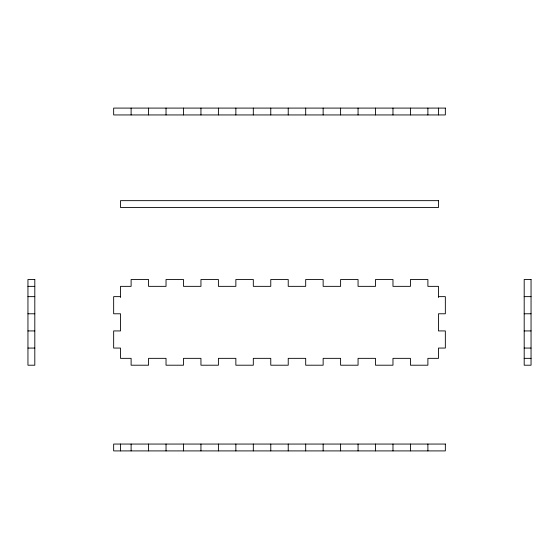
<?xml version="1.0" encoding="UTF-8"?>
<svg xmlns="http://www.w3.org/2000/svg" width="559" height="559" viewBox="0 0 559 559"><rect width="100%" height="100%" fill="white"/><g stroke="black" fill="none" stroke-linecap="round" stroke-linejoin="round"><path stroke-width="0.84" d="M27.95 286.362L34.805 286.362M27.95 296.647L34.805 296.647M120.513 296.64L113.659 296.64L113.659 313.781L120.513 313.781L120.513 330.928L113.659 330.928L113.659 348.061L120.513 348.061L120.513 358.347L131.113 358.347L131.113 365.209L148.568 365.209L148.568 358.347L166.03 358.347L166.03 365.209L183.485 365.209L183.485 358.347L200.947 358.347L200.947 365.209L218.401 365.209L218.401 358.347L235.863 358.347L235.863 365.209L253.311 365.209L253.311 358.347L270.773 358.347L270.773 365.209L288.227 365.209L288.227 358.347L305.689 358.347L305.689 365.209L323.144 365.209L323.144 358.347L340.606 358.347L340.606 365.209L358.06 365.209L358.06 358.347L375.515 358.347L375.515 365.209L392.97 365.209L392.97 358.347L410.432 358.347L410.432 365.209L427.887 365.209L427.887 358.347L438.487 358.347L438.487 348.061L445.341 348.061L445.341 330.928L438.487 330.928L438.487 313.781L445.341 313.781L445.341 296.64L438.487 296.64M524.195 296.64L531.05 296.64M27.95 313.788L34.805 313.788M524.195 313.781L531.05 313.781M27.95 330.928L34.805 330.928M524.195 330.928L531.05 330.928M27.95 348.068L34.805 348.068M524.195 348.061L531.05 348.061M524.195 358.347L531.05 358.347M438.487 108.09L438.487 114.944M438.487 297.5L438.487 286.355L427.887 286.355L427.887 279.5L410.432 279.5L410.432 286.355L392.97 286.355L392.97 279.5L375.515 279.5L375.515 286.355L358.06 286.355L358.06 279.5L340.606 279.5L340.606 286.355L323.144 286.355L323.144 279.5L305.689 279.5L305.689 286.355L288.227 286.355L288.227 279.5L270.773 279.5L270.773 286.355L253.311 286.355L253.311 279.5L235.863 279.5L235.863 286.355L218.401 286.355L218.401 279.5L200.947 279.5L200.947 286.355L183.485 286.355L183.485 279.5L166.03 279.5L166.03 286.355L148.568 286.355L148.568 279.5L131.113 279.5L131.113 286.355L120.513 286.355L120.513 297.5M427.887 108.09L427.887 114.944M427.894 444.056L427.894 450.91M410.432 108.09L410.432 114.944M410.432 444.056L410.432 450.91M392.97 108.09L392.97 114.944M392.977 444.056L392.977 450.91M375.515 108.09L375.515 114.944M375.515 444.056L375.515 450.91M358.06 108.09L358.06 114.944M358.06 444.056L358.06 450.91M340.606 108.09L340.606 114.944M340.599 444.056L340.599 450.91M323.144 108.09L323.144 114.944M323.144 444.056L323.144 450.91M305.689 108.09L305.689 114.944M305.689 444.056L305.689 450.91M288.227 108.09L288.227 114.944M288.234 444.056L288.234 450.91M270.773 108.09L270.773 114.944M270.78 444.056L270.78 450.91M253.311 108.09L253.311 114.944M253.318 444.056L253.318 450.91M235.863 108.09L235.863 114.944M235.863 444.056L235.863 450.91M218.401 108.09L218.401 114.944M218.401 444.056L218.401 450.91M200.947 108.09L200.947 114.944M200.947 444.056L200.947 450.91M183.485 108.09L183.485 114.944M183.492 444.056L183.492 450.91M166.03 108.09L166.03 114.944M166.037 444.056L166.037 450.91M148.568 108.09L148.568 114.944M148.575 444.056L148.575 450.91M131.113 108.09L131.113 114.944M131.12 444.056L131.12 450.91M120.52 444.056L120.52 450.91M445.341 108.09L113.659 108.09L113.659 114.944L445.341 114.944L445.341 108.09M438.487 200.653L120.513 200.653L120.513 207.508L438.487 207.508L438.487 200.653M34.805 279.5L27.95 279.5L27.95 365.209L34.805 365.209L34.805 279.5M531.05 279.5L524.195 279.5L524.195 365.209L531.05 365.209L531.05 279.5M445.341 444.056L113.659 444.056L113.659 450.91L445.341 450.91L445.341 444.056"/></g></svg>
